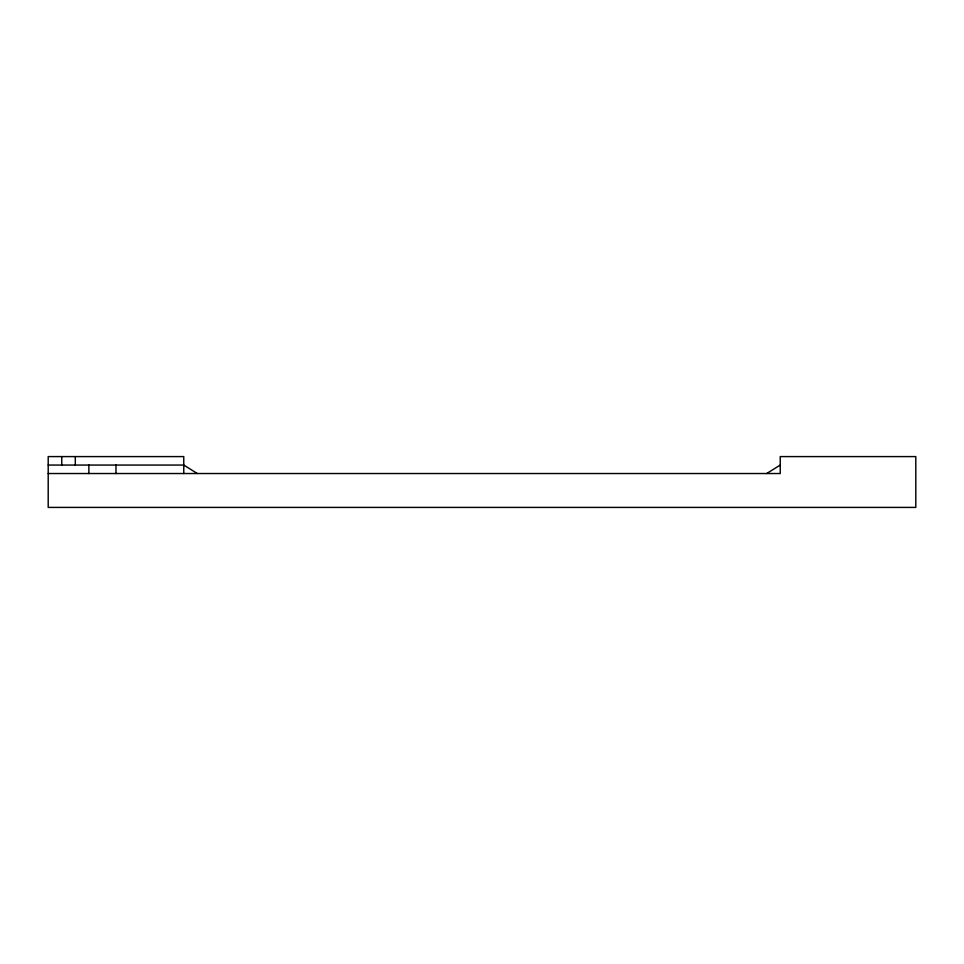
<?xml version="1.0" encoding="UTF-8"?>
<svg xmlns="http://www.w3.org/2000/svg" width="964" height="964" viewBox="0 0 964 964"><rect width="100%" height="100%" fill="white"/><g stroke="black" fill="none" stroke-linecap="round" stroke-linejoin="round"><path stroke-width="1.45" d="M766.681 473.529L780.238 465.058M48.2 465.058L183.763 465.058L197.319 473.529M48.2 473.529L780.238 473.529L780.238 456.587L915.8 456.587L915.8 507.413L48.2 507.413L48.2 456.587L183.763 456.587L183.763 473.529M115.981 465.058L115.981 473.529M88.869 465.058L88.869 473.529M75.312 456.587L75.312 465.058M61.756 456.587L61.756 465.058"/></g></svg>
